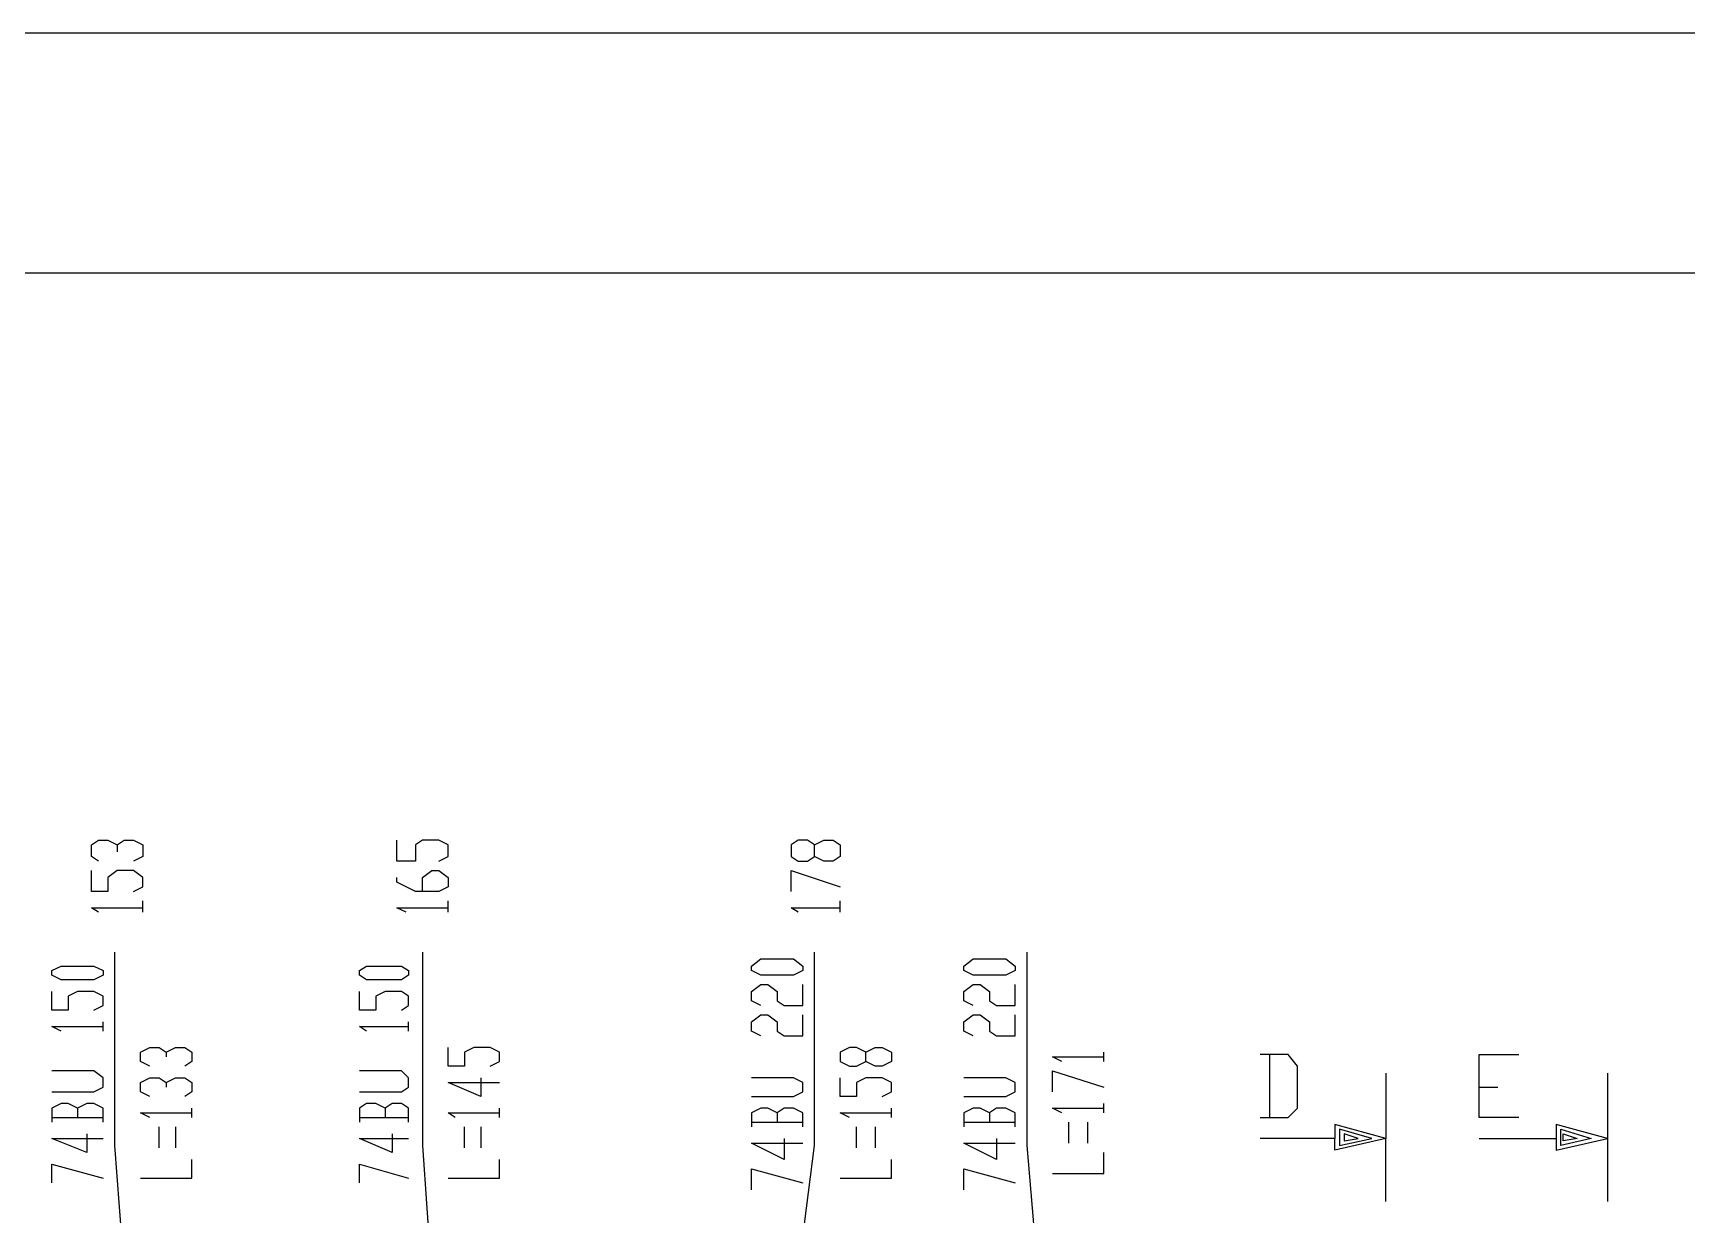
# Model space of a CAD drawing. Header units: millimetres. Extents: x -45 to 90, y -17 to 16.
# Drawn here: x 11.877 to 15.128, y 1.376 to 3.699 of the extents above; entities that cross this region are included whole.
import ezdxf

# ---------------------------------------------------------------- set-up
doc = ezdxf.new("R2010")
doc.units = ezdxf.units.MM
doc.layers.add('PDF_Geometry', color=7, linetype='Continuous')

msp = doc.modelspace()

# ---------------------------------------------------------------- linework, layer by layer
at = {"layer": 'PDF_Geometry', "lineweight": 25}
for points in [[(36.9251, 3.6994), (0.1467, 3.6994)], [(16.9521, 3.2272), (4.0524, 3.2272)], [(12.0058, 2.072), (11.9921, 2.0812), (11.9921, 2.1041), (12.0058, 2.1133), (12.0241, 2.1133), (12.0425, 2.1041), (12.0425, 2.0904)], [(12.0425, 2.1041), (12.0562, 2.1133), (12.0746, 2.1133), (12.0929, 2.1041), (12.0929, 2.0812), (12.0746, 2.072)], [(12.6751, 2.072), (12.6934, 2.0812), (12.6934, 2.1041), (12.6751, 2.1133), (12.643, 2.1133), (12.6292, 2.1041), (12.6292, 2.072), (12.5926, 2.072), (12.5926, 2.1133)], [(13.4131, 2.1041), (13.4315, 2.1133), (13.4498, 2.1133), (13.4636, 2.1041), (13.4636, 2.0812), (13.4498, 2.072), (13.4315, 2.072), (13.4131, 2.0812), (13.4131, 2.1041), (13.3994, 2.1133), (13.381, 2.1133), (13.3673, 2.1041), (13.3673, 2.0812), (13.381, 2.072), (13.3994, 2.072), (13.4131, 2.0812)], [(12.0746, 2.0124), (12.0929, 2.0216), (12.0929, 2.0399), (12.0746, 2.0537), (12.0425, 2.0537), (12.0241, 2.0399), (12.0241, 2.0124), (11.9921, 2.0124), (11.9921, 2.0537)], [(12.643, 2.0124), (12.643, 2.0399), (12.6613, 2.0537), (12.6751, 2.0537), (12.6934, 2.0399), (12.6934, 2.0216), (12.6751, 2.0124), (12.6292, 2.0124), (12.5926, 2.0308), (12.5926, 2.0399)], [(13.3673, 2.0124), (13.3673, 2.0537), (13.4636, 2.0216)], [(12.0929, 1.9714), (12.0929, 1.9941)], [(12.6934, 1.9714), (12.6934, 1.9941)], [(13.4636, 1.9714), (13.4636, 1.9941)], [(12.0058, 1.9714), (11.9921, 1.9803), (12.0929, 1.9803)], [(12.6109, 1.9714), (12.5926, 1.9803), (12.6934, 1.9803)], [(13.381, 1.9714), (13.3673, 1.9803), (13.4636, 1.9803)], [(12.1021, 0.6693), (12.0379, 1.513), (12.0379, 1.8932)], [(12.643, 1.8932), (12.643, 1.513), (12.7026, 0.6509), (12.7026, 0.6601)], [(13.3031, 0.6509), (13.4131, 1.513), (13.4131, 1.8932)], [(13.8303, 1.8932), (13.8303, 1.513), (13.9036, 0.6509)], [(13.3077, 1.7878), (13.2894, 1.797), (13.2894, 1.8153), (13.3077, 1.8291), (13.3215, 1.8291), (13.3398, 1.8153), (13.3398, 1.797), (13.3535, 1.7878), (13.3902, 1.7878), (13.3902, 1.8291)], [(13.7249, 1.7878), (13.7065, 1.797), (13.7065, 1.8153), (13.7249, 1.8291), (13.7386, 1.8291), (13.7569, 1.8153), (13.7569, 1.797), (13.7707, 1.7878), (13.8074, 1.7878), (13.8074, 1.8291)], [(11.9966, 1.7786), (12.015, 1.7878), (12.015, 1.8061), (11.9966, 1.8153), (11.9646, 1.8153), (11.9462, 1.8061), (11.9462, 1.7786), (11.9141, 1.7786), (11.9141, 1.8153)], [(12.6017, 1.7786), (12.6155, 1.7878), (12.6155, 1.8061), (12.6017, 1.8153), (12.5697, 1.8153), (12.5513, 1.8061), (12.5513, 1.7786), (12.5192, 1.7786), (12.5192, 1.8153)], [(12.015, 1.7374), (12.015, 1.7557)], [(12.6155, 1.7374), (12.6155, 1.7557)], [(13.3077, 1.7282), (13.2894, 1.7374), (13.2894, 1.7557), (13.3077, 1.7695), (13.3215, 1.7695), (13.3398, 1.7557), (13.3398, 1.7374), (13.3535, 1.7282), (13.3902, 1.7282), (13.3902, 1.7695)], [(13.7249, 1.7282), (13.7065, 1.7374), (13.7065, 1.7557), (13.7249, 1.7695), (13.7386, 1.7695), (13.7569, 1.7557), (13.7569, 1.7374), (13.7707, 1.7282), (13.8074, 1.7282), (13.8074, 1.7695)], [(11.9325, 1.7374), (11.9141, 1.7465), (12.015, 1.7465)], [(12.533, 1.7374), (12.5192, 1.7465), (12.6155, 1.7465)], [(12.1067, 1.6686), (12.0883, 1.6778), (12.0883, 1.6961), (12.1067, 1.7053), (12.125, 1.7053), (12.1387, 1.6961), (12.1387, 1.687)], [(12.1387, 1.6961), (12.1571, 1.7053), (12.1754, 1.7053), (12.1892, 1.6961), (12.1892, 1.6778), (12.1754, 1.6686)], [(12.7759, 1.6686), (12.7943, 1.6778), (12.7943, 1.6961), (12.7759, 1.7053), (12.7439, 1.7053), (12.7255, 1.6961), (12.7255, 1.6686), (12.6934, 1.6686), (12.6934, 1.7053)], [(13.514, 1.6961), (13.5323, 1.7053), (13.5461, 1.7053), (13.5644, 1.6961), (13.5644, 1.6778), (13.5461, 1.6686), (13.5323, 1.6686), (13.514, 1.6778), (13.514, 1.6961), (13.4956, 1.7053), (13.4819, 1.7053), (13.4636, 1.6961), (13.4636, 1.6778), (13.4819, 1.6686), (13.4956, 1.6686), (13.514, 1.6778)], [(13.9816, 1.6778), (13.9816, 1.6961)], [(14.2887, 1.5678), (14.3437, 1.5678), (14.362, 1.5861), (14.362, 1.6686), (14.3437, 1.6915), (14.2887, 1.6915)], [(14.307, 1.6915), (14.307, 1.5678)], [(14.7975, 1.5678), (14.7196, 1.5678), (14.7196, 1.6915), (14.7975, 1.6915)], [(11.9141, 1.6182), (11.9966, 1.6182), (12.015, 1.6276), (12.015, 1.6457), (11.9966, 1.6595), (11.9141, 1.6595)], [(12.5192, 1.6182), (12.6017, 1.6182), (12.6155, 1.6276), (12.6155, 1.6457), (12.6017, 1.6595), (12.5192, 1.6595)], [(13.899, 1.6778), (13.8807, 1.687), (13.9816, 1.687)], [(13.8807, 1.6182), (13.8807, 1.6595), (13.9816, 1.6276)], [(12.1067, 1.609), (12.0883, 1.6182), (12.0883, 1.6365), (12.1067, 1.6457), (12.125, 1.6457), (12.1387, 1.6365), (12.1387, 1.6276)], [(12.1387, 1.6365), (12.1571, 1.6457), (12.1754, 1.6457), (12.1892, 1.6365), (12.1892, 1.6182), (12.1754, 1.609)], [(12.7576, 1.6457), (12.7576, 1.609), (12.6934, 1.6365), (12.7943, 1.6365)], [(13.2894, 1.609), (13.3719, 1.609), (13.3902, 1.6182), (13.3902, 1.6365), (13.3719, 1.6457), (13.2894, 1.6457)], [(13.5461, 1.609), (13.5644, 1.6182), (13.5644, 1.6365), (13.5461, 1.6457), (13.514, 1.6457), (13.4956, 1.6365), (13.4956, 1.609), (13.4636, 1.609), (13.4636, 1.6457)], [(13.7065, 1.609), (13.789, 1.609), (13.8074, 1.6182), (13.8074, 1.6365), (13.789, 1.6457), (13.7065, 1.6457)], [(14.5362, 1.6549), (14.5362, 1.5265), (14.4354, 1.5036), (14.4354, 1.5265), (14.2887, 1.5265)], [(14.7196, 1.6276), (14.7563, 1.6276)], [(14.9717, 1.6549), (14.9717, 1.5265), (14.8709, 1.554), (14.8709, 1.5265)], [(11.9646, 1.5861), (11.9462, 1.5953), (11.9325, 1.5953), (11.9141, 1.5861), (11.9141, 1.5586)], [(12.015, 1.5586), (12.015, 1.5861), (11.9966, 1.5953), (11.9829, 1.5953), (11.9646, 1.5861), (11.9646, 1.5678)], [(12.5697, 1.5861), (12.5513, 1.5953), (12.533, 1.5953), (12.5192, 1.5861), (12.5192, 1.5586)], [(12.6155, 1.5586), (12.6155, 1.5861), (12.6017, 1.5953), (12.5834, 1.5953), (12.5697, 1.5861), (12.5697, 1.5678)], [(13.9816, 1.5769), (13.9816, 1.5953)], [(11.9141, 1.5678), (12.015, 1.5678)], [(12.1067, 1.5678), (12.0883, 1.5769), (12.1892, 1.5769)], [(12.1892, 1.5678), (12.1892, 1.5861)], [(12.5192, 1.5678), (12.6155, 1.5678)], [(12.7072, 1.5678), (12.6934, 1.5769), (12.7943, 1.5769)], [(12.7943, 1.5678), (12.7943, 1.5861)], [(13.3398, 1.5769), (13.3215, 1.5861), (13.3077, 1.5861), (13.2894, 1.5769), (13.2894, 1.5494)], [(13.3902, 1.5494), (13.3902, 1.5769), (13.3719, 1.5861), (13.3535, 1.5861), (13.3398, 1.5769), (13.3398, 1.5586)], [(13.4819, 1.5678), (13.4636, 1.5769), (13.5644, 1.5769)], [(13.5644, 1.5678), (13.5644, 1.5861)], [(13.7569, 1.5769), (13.7386, 1.5861), (13.7249, 1.5861), (13.7065, 1.5769), (13.7065, 1.5494)], [(13.8074, 1.5494), (13.8074, 1.5769), (13.789, 1.5861), (13.7707, 1.5861), (13.7569, 1.5769), (13.7569, 1.5586)], [(13.899, 1.5769), (13.8807, 1.5861), (13.9816, 1.5861)], [(11.9829, 1.5357), (11.9829, 1.499), (11.9141, 1.5265), (12.015, 1.5265)], [(12.125, 1.5082), (12.125, 1.5494)], [(12.1571, 1.5494), (12.1571, 1.5082)], [(12.5834, 1.5357), (12.5834, 1.499), (12.5192, 1.5265), (12.6155, 1.5265)], [(12.7255, 1.5082), (12.7255, 1.5494)], [(12.7576, 1.5494), (12.7576, 1.5082)], [(13.2894, 1.5586), (13.3902, 1.5586)], [(13.4956, 1.5082), (13.4956, 1.5494)], [(13.5323, 1.5494), (13.5323, 1.5082)], [(13.7065, 1.5586), (13.8074, 1.5586)], [(13.9128, 1.5173), (13.9128, 1.5586)], [(13.9495, 1.5586), (13.9495, 1.5173)], [(14.5362, 1.4027), (14.5362, 1.5265), (14.4354, 1.554), (14.4354, 1.5265)], [(13.3535, 1.5265), (13.3535, 1.4853), (13.2894, 1.5173), (13.3902, 1.5173)], [(13.7707, 1.5265), (13.7707, 1.4853), (13.7065, 1.5173), (13.8074, 1.5173)], [(13.8807, 1.4577), (13.9816, 1.4577), (13.9816, 1.499)], [(14.7196, 1.5265), (14.8709, 1.5265), (14.8709, 1.5036), (14.9717, 1.5265), (14.9717, 1.4027)], [(11.9141, 1.4394), (11.9141, 1.4761), (12.015, 1.4486)], [(12.0883, 1.4486), (12.1892, 1.4486), (12.1892, 1.4853)], [(12.5192, 1.4394), (12.5192, 1.4761), (12.6155, 1.4486)], [(12.6934, 1.4486), (12.7943, 1.4486), (12.7943, 1.4853)], [(13.2894, 1.4257), (13.2894, 1.4669), (13.3902, 1.4394)], [(13.4636, 1.4486), (13.5644, 1.4486), (13.5644, 1.4853)], [(13.7065, 1.4257), (13.7065, 1.4669), (13.8074, 1.4394)]]:
    msp.add_lwpolyline(points, dxfattribs=at)
for points in [[(12.015, 1.8474), (11.9966, 1.8382), (11.9325, 1.8382), (11.9141, 1.8474), (11.9141, 1.8568), (11.9325, 1.8657), (11.9966, 1.8657), (12.015, 1.8568)], [(12.6155, 1.8474), (12.6017, 1.8382), (12.533, 1.8382), (12.5192, 1.8474), (12.5192, 1.8568), (12.533, 1.8657), (12.6017, 1.8657), (12.6155, 1.8568)], [(13.3902, 1.8568), (13.3719, 1.8474), (13.3077, 1.8474), (13.2894, 1.8568), (13.2894, 1.8657), (13.3077, 1.8795), (13.3719, 1.8795), (13.3902, 1.8657)], [(13.8074, 1.8568), (13.789, 1.8474), (13.7249, 1.8474), (13.7065, 1.8568), (13.7065, 1.8657), (13.7249, 1.8795), (13.789, 1.8795), (13.8074, 1.8657)], [(14.4446, 1.5448), (14.4446, 1.513), (14.5087, 1.5265)], [(14.4537, 1.5357), (14.4537, 1.5219), (14.4812, 1.5265)], [(14.8801, 1.5448), (14.9396, 1.5265), (14.8801, 1.513)], [(14.8846, 1.5357), (14.9121, 1.5265), (14.8846, 1.5219)]]:
    msp.add_lwpolyline(points, close=True, dxfattribs=at)

doc.saveas('drawing.dxf')
